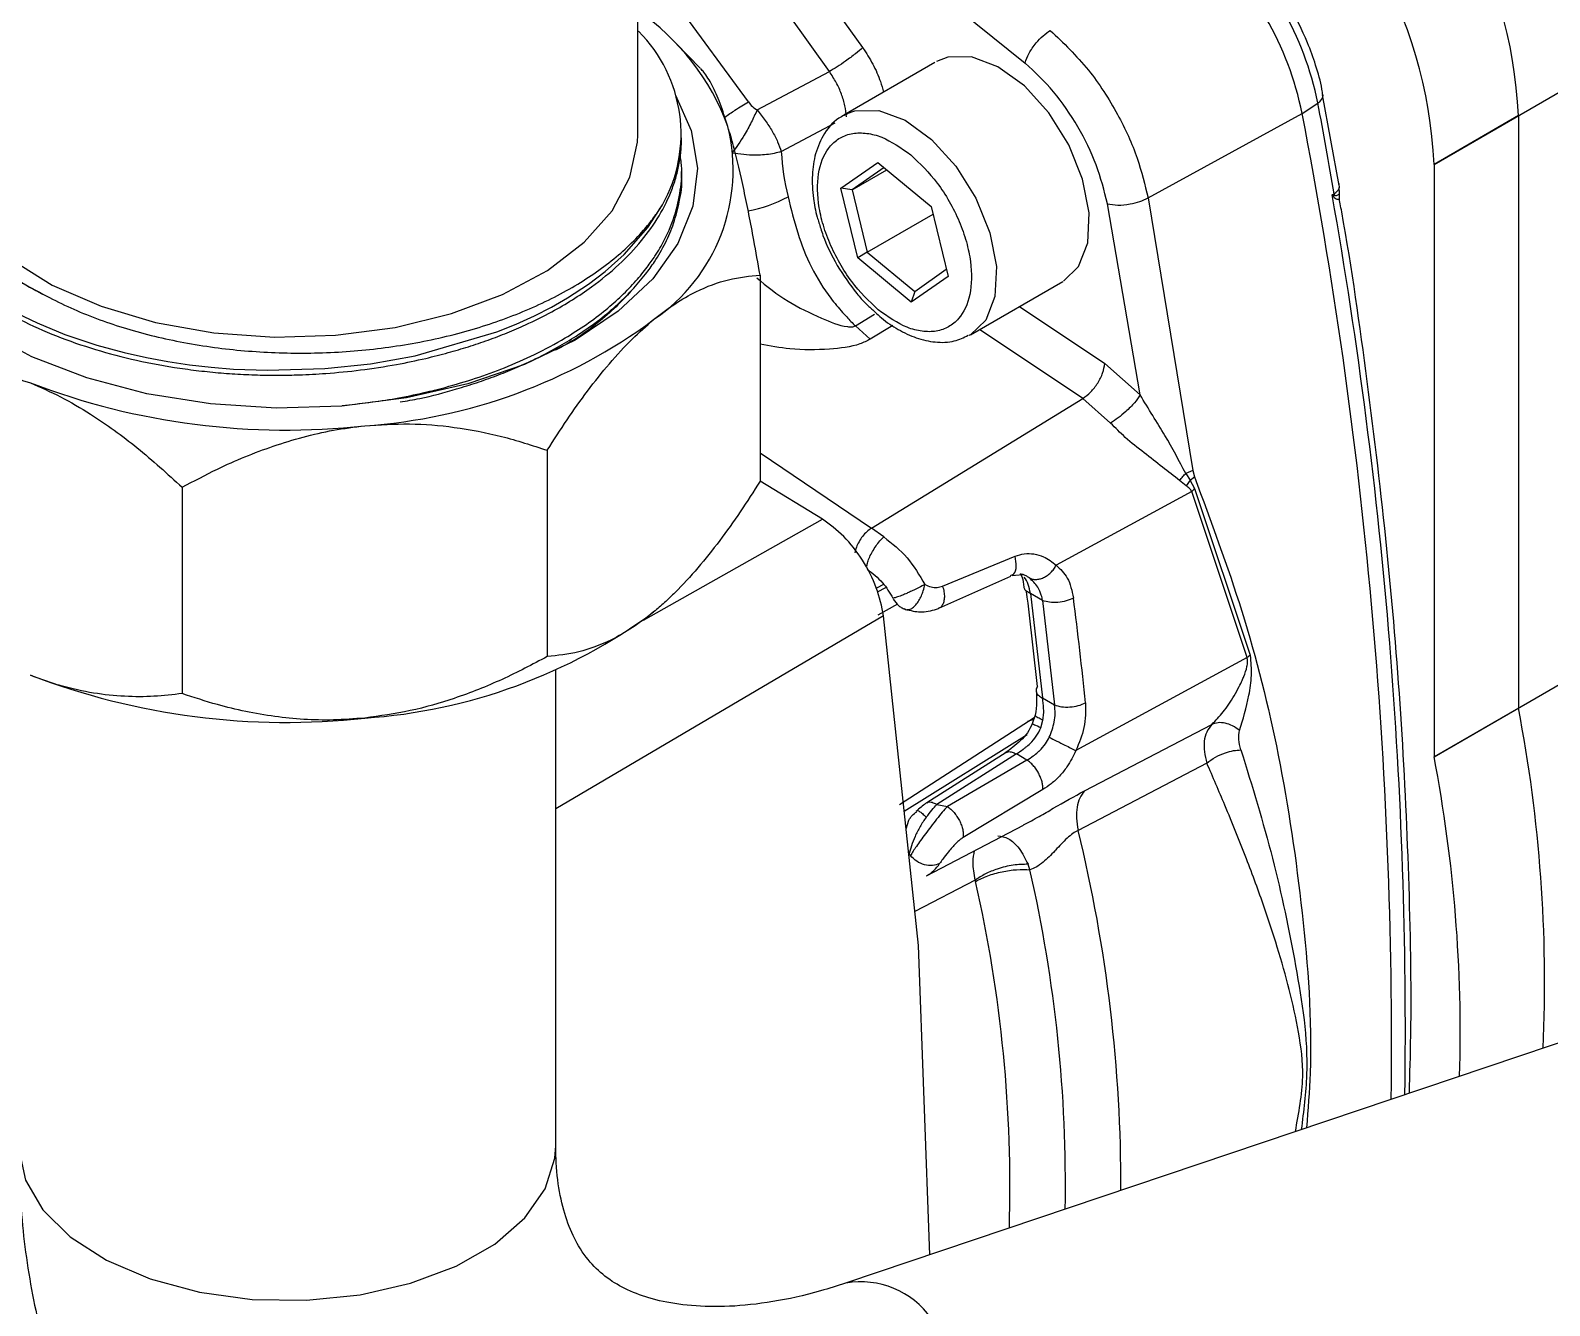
# Model space of a CAD drawing. Header units: millimetres. Extents: x 15 to 415, y 5 to 292.
# Drawn here: x 355.15 to 369.71, y 115.86 to 128.08 of the extents above; entities that cross this region are included whole.
import ezdxf

# ---------------------------------------------------------------- set-up
doc = ezdxf.new("R2010")
doc.units = ezdxf.units.MM

msp = doc.modelspace()

# ---------------------------------------------------------------- linework, layer by layer
at = {"color": 7, "linetype": 'Continuous', "lineweight": 25}
for p, q in [((362.732, 129.3346), (364.6821, 127.7629)), ((368.5982, 126.7921), (371.7254, 128.5974)), ((363.1272, 127.9101), (362.732, 128.463)), ((360.9717, 127.0749), (360.9717, 128.2959)), ((362.8074, 127.6806), (362.4209, 128.2212)), ((361.5699, 127.715), (361.3386, 127.9494)), ((363.8169, 127.7666), (362.9446, 127.2631)), ((362.114, 127.3129), (362.8074, 127.6806)), ((367.3348, 127.2807), (367.4855, 127.3799)), ((367.6886, 126.5885), (367.5302, 127.4571)), ((362.9446, 127.2631), (362.9683, 127.2757)), ((365.8587, 126.4709), (367.3348, 127.2807)), ((369.4063, 127.2586), (368.5982, 126.7921)), ((369.4063, 127.2586), (369.4063, 121.5848)), ((362.0431, 126.8801), (361.8752, 126.8998)), ((362.9174, 126.5653), (363.2696, 126.8113)), ((363.3307, 126.7609), (363.0249, 126.5473)), ((363.0249, 126.5473), (363.3571, 126.7391)), ((363.2696, 126.8113), (363.7828, 126.3875)), ((368.5982, 126.7921), (368.5982, 121.1183)), ((361.3918, 126.6763), (361.3918, 126.7226)), ((363.0783, 125.8954), (362.9174, 126.5653)), ((363.0249, 126.5473), (362.9174, 126.5653)), ((363.0249, 126.5473), (363.1679, 125.9519)), ((365.8587, 126.4709), (366.2868, 123.861)), ((367.6229, 126.4993), (367.6415, 126.5111)), ((367.636, 126.48), (367.6229, 126.4993)), ((367.6431, 126.4986), (367.636, 126.48)), ((367.6415, 126.5111), (367.6431, 126.4986)), ((367.6926, 126.5184), (367.6904, 126.5718)), ((367.6998, 126.4133), (367.6909, 126.4626)), ((367.6928, 126.4592), (367.6923, 126.5169)), ((363.1679, 125.9519), (363.7998, 126.3167)), ((363.7828, 126.3875), (363.9436, 125.7176)), ((365.7836, 124.5848), (365.4693, 126.4154)), ((363.1679, 125.9519), (363.0783, 125.8954)), ((363.5914, 125.4716), (363.0783, 125.8954)), ((363.1679, 125.9519), (363.624, 125.5752)), ((362.1429, 125.7322), (362.1429, 123.7564)), ((363.9436, 125.7176), (363.5914, 125.4716)), ((363.624, 125.5752), (363.927, 125.7868)), ((363.624, 125.5752), (363.5914, 125.4716)), ((364.1588, 125.1598), (365.0416, 125.6694)), ((363.2312, 125.3896), (363.2417, 125.38)), ((363.0567, 125.2441), (363.1981, 125.1173)), ((365.4453, 124.8851), (365.7836, 124.5848)), ((363.2091, 123.3062), (365.2345, 124.5495)), ((365.5009, 124.3139), (365.2345, 124.5495)), ((360.1051, 124.0538), (360.1051, 122.0781)), ((366.2868, 123.861), (366.2203, 123.8321)), ((366.2203, 123.8321), (366.2621, 123.7665)), ((366.2868, 123.861), (366.303, 123.7985)), ((356.6083, 123.6989), (356.6083, 121.7231)), ((362.7403, 123.3941), (362.1429, 123.759)), ((366.2245, 123.7145), (366.1615, 123.7636)), ((366.2621, 123.7665), (366.2245, 123.7145)), ((366.2621, 123.7665), (366.303, 123.7985)), ((366.308, 123.6838), (366.2621, 123.7665)), ((366.8401, 122.0893), (366.308, 123.6838)), ((366.2771, 123.6592), (364.9798, 122.9519)), ((366.8081, 122.0673), (366.2771, 123.6592)), ((363.3287, 123.2232), (363.2091, 123.3062)), ((363.8912, 122.7521), (364.5862, 123.0399)), ((363.8548, 122.54), (364.544, 122.8471)), ((364.5568, 122.8546), (364.6553, 122.865)), ((363.3269, 122.7686), (363.2575, 122.7328)), ((364.8494, 122.6138), (364.7321, 122.6815)), ((364.7321, 122.6815), (364.8481, 121.6819)), ((368.5982, 121.1183), (371.3501, 122.707)), ((363.4586, 122.5808), (363.2719, 122.4741)), ((364.8494, 122.6138), (364.9639, 121.6151)), ((363.661, 119.31), (363.3269, 122.4687)), ((360.186, 117.3931), (360.186, 121.9461)), ((366.8081, 122.0673), (365.1679, 121.1765)), ((364.8481, 121.6819), (364.9639, 121.6151)), ((364.778, 121.5177), (364.7505, 121.4333)), ((369.4063, 121.5848), (368.5982, 121.1183)), ((363.4796, 120.6623), (364.7698, 121.4926)), ((364.8317, 121.3963), (364.8521, 121.4701)), ((365.2501, 120.7918), (366.4703, 121.4284)), ((364.4998, 121.1605), (363.7391, 120.6763)), ((364.5981, 121.1452), (363.8361, 120.6604)), ((364.6989, 121.087), (363.9378, 120.6411)), ((364.6989, 121.087), (364.5981, 121.1452)), ((366.4224, 121.058), (365.1897, 120.4133)), ((364.8516, 120.8034), (364.0883, 120.3449)), ((363.8361, 120.6604), (363.9378, 120.6411)), ((363.5763, 120.5252), (363.5734, 120.5258)), ((363.7376, 119.979), (364.6677, 120.4641)), ((363.5838, 120.171), (363.5711, 120.1849)), ((364.728, 120.0361), (364.7094, 120.0881)), ((364.2039, 119.9375), (364.2073, 119.9249)), ((372.4482, 119.2726), (362.9623, 116.0761)), ((363.7693, 116.3481), (363.661, 119.31))]:
    msp.add_line(p, q, dxfattribs=at)
at = {"color": 8, "linetype": 'Continuous', "lineweight": 25}
for p, q in [((362.3468, 126.9141), (362.8631, 127.19)), ((364.6278, 125.4305), (365.4453, 124.8851)), ((363.0567, 125.2441), (363.2402, 125.3561)), ((363.4133, 125.2476), (363.1981, 125.1173)), ((365.2345, 124.5495), (364.245, 125.2095)), ((362.1429, 124.0294), (363.2091, 123.3062)), ((361.026, 122.4279), (362.7403, 123.3941)), ((363.2667, 122.6976), (363.347, 122.7389)), ((363.3269, 122.4687), (360.186, 120.619)), ((364.7636, 121.4734), (364.705, 121.4566)), ((364.7917, 121.4132), (364.7919, 121.4134)), ((363.5247, 120.5983), (364.7013, 121.3317)), ((363.5426, 120.429), (363.5682, 120.5115)), ((364.2039, 119.9375), (363.6264, 119.6373))]:
    msp.add_line(p, q, dxfattribs=at)
at = {"color": 8, "linetype": 'Continuous', "lineweight": 25, "flags": 128}
for points in [[(362.0315, 127.3912), (361.3516, 128.3182), (361.324, 128.3537)], [(367.4855, 127.3799), (367.5082, 127.3973), (367.5247, 127.4153), (367.5343, 127.4334), (367.5368, 127.4508), (367.5359, 127.457)], [(362.9683, 127.2757), (363.0518, 127.3061), (363.2797, 127.3089), (363.5319, 127.2141), (363.7858, 127.0303), (364.0189, 126.7737), (364.2105, 126.4671), (364.3435, 126.1378), (364.4062, 125.8151), (364.393, 125.5275), (364.3051, 125.3008), (364.1588, 125.1598)], [(355.0431, 117.3931), (355.0437, 117.361), (355.1075, 117.0629), (355.274, 116.7783), (355.5363, 116.5189), (355.8836, 116.2953), (356.3019, 116.1166), (356.7739, 115.9902), (357.2802, 115.9212), (357.8003, 115.9125), (358.3128, 115.9644), (358.7967, 116.0748), (359.2322, 116.2392), (359.6014, 116.4508), (359.8893, 116.7009), (360.0841, 116.9795), (360.1778, 117.2749), (360.186, 117.3931)]]:
    msp.add_lwpolyline(points, dxfattribs=at)
at = {"color": 7, "linetype": 'Continuous', "lineweight": 25, "flags": 128}
for points in [[(365.0478, 125.673), (365.194, 125.814), (365.282, 126.0407), (365.2952, 126.3283), (365.2325, 126.651), (365.0994, 126.9803), (364.9078, 127.2869), (364.6747, 127.5435), (364.4208, 127.7273), (364.1687, 127.8221), (363.9407, 127.8193), (363.8336, 127.7762)], [(361.334, 127.4551), (361.4838, 127.1177), (361.5428, 126.7543), (361.5001, 126.3902), (361.3567, 126.0347), (361.1164, 125.6971), (360.7855, 125.3861), (360.3724, 125.1098), (359.8879, 124.8754), (359.3445, 124.6888), (358.7563, 124.555), (358.1385, 124.4773), (357.5071, 124.4579), (356.8786, 124.4972), (356.2691, 124.5942), (355.6944, 124.7464), (355.1695, 124.9498), (354.7079, 125.1992)], [(354.2574, 127.0749), (354.2894, 126.8078), (354.4203, 126.4785), (354.6482, 126.1674), (354.9663, 125.8838), (355.3648, 125.6365), (355.8317, 125.4328), (356.3527, 125.279), (356.9121, 125.1798), (357.4928, 125.1382), (358.0772, 125.1554), (358.6476, 125.2309), (359.1866, 125.3625), (359.6778, 125.5461), (360.1063, 125.7762), (360.4591, 126.0457), (360.7255, 126.3465), (360.8974, 126.6694), (360.9695, 127.0047), (360.9717, 127.0749)], [(355.0247, 125.3685), (355.2187, 125.2741), (355.4857, 125.1641), (355.7895, 125.0618), (356.0524, 124.9903), (356.2662, 124.9424), (356.4698, 124.9046), (356.6772, 124.8736), (356.8876, 124.8494), (357.1004, 124.8321), (357.4261, 124.8195), (357.9753, 124.8355), (358.4128, 124.8818), (358.8392, 124.9575), (359.6233, 125.187), (359.8073, 125.2615), (359.9814, 125.3409), (360.1453, 125.4249), (360.2988, 125.5128), (360.4998, 125.6444), (360.6592, 125.7653), (360.8426, 125.9288), (361.0686, 126.1862), (361.2081, 126.4031), (361.2081, 126.4031)], [(364.1588, 125.1598), (364.1502, 125.1549), (364.1442, 125.1517)]]:
    msp.add_lwpolyline(points, dxfattribs=at)
at = {"color": 7, "linetype": 'Continuous', "lineweight": 25}
for centre, radius, start, end in [((365.02, 127.059), 4.3909, 2.60548, 57.39452), ((364.2118, 126.5925), 4.3909, 2.60548, 57.39452), ((364.3601, 126.6781), 3.0351, 11.45198, 48.54802), ((364.5435, 126.784), 3.0018, 11.45198, 48.54802), ((359.6864, 126.3712), 2.287, 20.00124, 55.80712), ((359.9978, 127.0837), 1.3886, 330.64956, 45.07008), ((314.0276, 117.3343), 54.3936, 9.71287, 10.64268), ((321.0255, 118.3341), 47.1656, 359.39639, 10.93445), ((360.1504, 126.7409), 1.7349, 304.13897, 13.75642), ((364.5288, 127.0201), 2.1846, 182.78184, 194.27584), ((355.997, 127.3971), 2.8265, 202.91465, 252.66091), ((358.0025, 129.5269), 5.2506, 273.86769, 306.47679), ((357.6054, 131.1176), 6.8706, 249.1024, 276.27808), ((177.3095, 100.5304), 188.6937, 6.469575, 6.747966), ((316.5615, 116.5612), 48.9624, 5.94801, 7.13031), ((358.0025, 126.7274), 5.2506, 273.86769, 306.47679), ((357.6054, 128.3181), 6.8706, 249.1024, 276.27808), ((355.7708, 118.957), 13.8864, 357.40096, 10.90844), ((354.7136, 118.4658), 14.1357, 358.34622, 10.81546)]:
    msp.add_arc(centre, radius, start, end, dxfattribs=at)
at = {"color": 8, "linetype": 'Continuous', "lineweight": 25}
for centre, radius, start, end in [((361.7609, 127.7116), 1.3917, 281.05834, 297.87577), ((322.1748, 118.4886), 46.1487, 359.24603, 9.99625), ((351.2089, 117.0023), 14.3908, 359.85091, 13.71096), ((363.5823, 120.2726), 0.3322, 297.86941, 327.61497), ((351.2947, 116.9909), 13.2417, 358.32849, 12.80116), ((351.4856, 117.017), 13.5822, 359.02098, 12.84299), ((363.106, 115.2588), 0.8304, 35.33351, 99.74532)]:
    msp.add_arc(centre, radius, start, end, dxfattribs=at)
at = {"color": 7, "linetype": 'Continuous', "lineweight": 25}
for points, knots in [([(367.5328, 127.4562), (367.5304, 127.4747), (367.5181, 127.5683), (367.4673, 127.7374), (367.3722, 128.0115), (367.2716, 128.2013), (367.2076, 128.3219)], [0, 0, 0, 0, 0.064884, 0.3290261, 0.5735376, 1, 1, 1, 1]), ([(364.6821, 127.7629), (364.6926, 127.7936), (364.7136, 127.8549), (364.7805, 127.9497), (364.8535, 128.0268), (364.8998, 128.0592), (364.923, 128.0755)], [0, 0, 0, 0, 0.2796254, 0.55928, 0.7796395, 1, 1, 1, 1]), ([(364.923, 128.0755), (365.0487, 127.9549), (365.2898, 127.7236), (365.5698, 127.2876), (365.7647, 126.8641), (365.8284, 126.5974), (365.8587, 126.4709)], [0, 0, 0, 0, 0.2846549, 0.5462384, 0.7847014, 1, 1, 1, 1]), ([(363.1272, 127.9101), (363.1056, 127.8914), (363.0623, 127.8539), (362.9697, 127.7859), (362.8807, 127.7253), (362.8318, 127.6955), (362.8074, 127.6806)], [0, 0, 0, 0, 0.279618, 0.5592668, 0.7796328, 1, 1, 1, 1]), ([(365.4693, 126.4154), (365.4387, 126.5393), (365.3775, 126.787), (365.1943, 127.1577), (364.9611, 127.4997), (364.7751, 127.6751), (364.6821, 127.7629)], [0, 0, 0, 0, 0.2500002, 0.5000006, 0.7500046, 1, 1, 1, 1]), ([(354.2574, 127.7039), (354.2493, 127.6907), (354.2082, 127.6241), (354.1568, 127.4986), (354.1054, 127.3282), (354.0814, 127.1559), (354.0821, 126.9844), (354.1076, 126.814), (354.1584, 126.6433), (354.2341, 126.4762), (354.3332, 126.3145), (354.4549, 126.1586), (354.6006, 126.0072), (354.7903, 125.8452), (355.0306, 125.6763), (355.2358, 125.5694), (355.3391, 125.5156)], [0, 0, 0, 0, 0.0174115, 0.0878404, 0.159801, 0.2322908, 0.3022341, 0.372663, 0.4446236, 0.5171134, 0.5870567, 0.6574856, 0.7294462, 0.801936, 0.9002848, 1, 1, 1, 1]), ([(361.8355, 127.1534), (361.8103, 127.2312), (361.7594, 127.3884), (361.6821, 127.5581), (361.6193, 127.6643), (361.5834, 127.697), (361.5726, 127.7067)], [0, 0, 0, 0, 0.2763447, 0.5582557, 0.8675202, 1, 1, 1, 1]), ([(362.9706, 127.2475), (362.9671, 127.2827), (362.96, 127.3532), (362.9252, 127.4657), (362.8755, 127.5775), (362.8301, 127.6462), (362.8074, 127.6806)], [0, 0, 0, 0, 0.24997276, 0.49996034, 0.74996825, 1, 1, 1, 1]), ([(362.0315, 127.3912), (362.0434, 127.3756), (362.0668, 127.3449), (362.0985, 127.3235), (362.114, 127.3129)], [0, 0, 0, 0, 0.5082165, 1, 1, 1, 1]), ([(362.114, 127.3129), (362.0969, 127.2745), (362.0626, 127.1976), (361.9787, 127.0458), (361.9144, 126.9551), (361.8752, 126.8998)], [0, 0, 0, 0, 0.2808252, 0.5616567, 1, 1, 1, 1]), ([(362.114, 127.3129), (362.1409, 127.2798), (362.1946, 127.2136), (362.2609, 127.1096), (362.3145, 127.0074), (362.336, 126.9452), (362.3468, 126.9141)], [0, 0, 0, 0, 0.2512616, 0.5015196, 0.7510022, 1, 1, 1, 1]), ([(362.9784, 127.2724), (362.9591, 127.2652), (362.8687, 127.2319), (362.7565, 127.0995), (362.669, 126.9053), (362.637, 126.6923), (362.6479, 126.4858), (362.68, 126.3116), (362.7125, 126.2148), (362.7247, 126.1783)], [0, 0, 0, 0, 0.056338, 0.2639351, 0.4504816, 0.6187932, 0.789842, 0.9208575, 1, 1, 1, 1]), ([(353.84, 126.8615), (353.8397, 126.8303), (353.8386, 126.7356), (353.8742, 126.5355), (353.9488, 126.3342), (354.0387, 126.1767), (354.105, 126.0753), (354.1934, 125.959), (354.3257, 125.815), (354.5034, 125.6548), (354.7441, 125.4784), (355.1508, 125.2438), (355.7583, 125.0026), (356.3726, 124.8666), (356.7948, 124.8116), (357.0069, 124.7914), (357.2209, 124.7781), (357.4004, 124.773), (357.5694, 124.7724), (357.7527, 124.7759), (358.0107, 124.7896), (358.3241, 124.8206), (358.6438, 124.8698), (358.9233, 124.928), (359.1522, 124.9861), (359.3514, 125.0449), (359.5402, 125.1086), (359.7227, 125.1784), (359.9285, 125.267), (360.2091, 125.4069), (360.5141, 125.5982), (360.7969, 125.8293), (361.0849, 126.1331), (361.2571, 126.4222), (361.3419, 126.6758), (361.3715, 126.8041), (361.389, 126.9277), (361.3906, 127.0085), (361.3913, 127.0467)], [0, 0, 0, 0, 0.0140521, 0.0426481, 0.0904528, 0.1064798, 0.117244, 0.1391759, 0.163531, 0.1903091, 0.2243331, 0.2637969, 0.3383497, 0.4120808, 0.4302825, 0.4484842, 0.4666859, 0.4848876, 0.4940009, 0.5094535, 0.5312438, 0.5593697, 0.5894551, 0.6142675, 0.6338052, 0.6519978, 0.6701902, 0.6883826, 0.7065749, 0.7341611, 0.7804942, 0.81783, 0.8551659, 0.9284433, 0.9471187, 0.965536, 0.9836953, 1, 1, 1, 1]), ([(354.1051, 127.0264), (354.0979, 126.9941), (354.045, 126.7575), (354.2748, 126.3206), (354.7257, 125.837), (355.1633, 125.6077), (355.3391, 125.5156)], [0, 0, 0, 0, 0.0565581, 0.4145562, 0.764822, 1, 1, 1, 1]), ([(362.1429, 125.7322), (362.1233, 125.8449), (362.0739, 126.1282), (361.9894, 126.5544), (361.9051, 126.9148), (361.8531, 127.093), (361.8355, 127.1534)], [0, 0, 0, 0, 0.20561369, 0.51701168, 0.83616664, 1, 1, 1, 1]), ([(363.2753, 125.3986), (363.1867, 125.4834), (363.0504, 125.6139), (362.9019, 125.8452), (362.8066, 126.0363), (362.7378, 126.2326), (362.6868, 126.4775), (362.6922, 126.7512), (362.786, 126.9519), (362.9092, 127.053), (363.0277, 127.0946), (363.163, 127.0952), (363.3503, 127.0492), (363.493, 126.9493), (363.5857, 126.8843)], [0, 0, 0, 0, 0.1197284, 0.1841803, 0.25, 0.3158197, 0.3802716, 0.5, 0.6197284, 0.6841803, 0.75, 0.8158197, 0.8802716, 1, 1, 1, 1]), ([(362.3468, 126.9141), (362.3017, 126.9026), (362.2115, 126.8795), (362.0993, 126.8799), (362.0431, 126.8801)], [0, 0, 0, 0, 0.4993436, 1, 1, 1, 1]), ([(363.5857, 126.8843), (363.6743, 126.7995), (363.8106, 126.669), (363.9592, 126.4377), (364.0545, 126.2466), (364.1232, 126.0503), (364.1742, 125.8054), (364.1688, 125.5317), (364.0751, 125.331), (363.9518, 125.2299), (363.8333, 125.1883), (363.698, 125.1877), (363.5107, 125.2337), (363.3681, 125.3336), (363.2753, 125.3986)], [0, 0, 0, 0, 0.1197284, 0.1841803, 0.25, 0.3158197, 0.3802716, 0.5, 0.6197284, 0.6841803, 0.75, 0.8158197, 0.8802716, 1, 1, 1, 1]), ([(358.14, 124.4821), (358.3115, 124.5013), (358.5784, 124.5312), (358.9034, 124.5997), (359.1602, 124.6635), (359.4194, 124.7412), (359.7065, 124.8457), (359.9963, 124.973), (360.3311, 125.1529), (360.6669, 125.3867), (360.9134, 125.622), (361.0574, 125.798), (361.1486, 125.9279), (361.2485, 126.0992), (361.3396, 126.3199), (361.3878, 126.5692), (361.4007, 126.7521), (361.3825, 126.8504), (361.3786, 126.8709)], [0, 0, 0, 0, 0.0920453, 0.1432799, 0.1815442, 0.2388878, 0.2962309, 0.3589818, 0.4289725, 0.5342649, 0.6312403, 0.6750126, 0.7087495, 0.7569124, 0.8369767, 0.9116234, 0.9815238, 1, 1, 1, 1]), ([(358.6951, 124.5165), (358.7584, 124.5272), (358.9448, 124.5588), (359.1878, 124.6251), (359.4296, 124.6999), (359.6157, 124.7661), (359.7953, 124.8383), (359.994, 124.928), (360.1908, 125.0304), (360.3975, 125.1551), (360.6496, 125.3314), (360.8723, 125.5312), (361.0387, 125.7265), (361.1471, 125.8779), (361.2406, 126.0399), (361.323, 126.2325), (361.3733, 126.4422), (361.4017, 126.5933), (361.3912, 126.6738), (361.3909, 126.6763)], [0, 0, 0, 0, 0.0406039, 0.1196275, 0.1642228, 0.208818, 0.253413, 0.2980078, 0.3628835, 0.4148542, 0.4798379, 0.6033755, 0.6632958, 0.7080471, 0.775112, 0.8421765, 0.9155654, 0.9974215, 1, 1, 1, 1]), ([(367.6896, 126.5913), (367.6897, 126.5947), (367.6899, 126.6007), (367.6877, 126.6064), (367.6867, 126.6089)], [0, 0, 0, 0, 0.55537403, 1, 1, 1, 1]), ([(362.4116, 126.4814), (362.4399, 126.3661), (362.4953, 126.1406), (362.6238, 125.8029), (362.7821, 125.5523), (362.9201, 125.3875), (363.0007, 125.3007), (363.0424, 125.2585), (363.0567, 125.2441)], [0, 0, 0, 0, 0.2585521, 0.5053561, 0.7492037, 0.8732409, 0.9565306, 1, 1, 1, 1]), ([(365.4693, 126.4154), (365.5011, 126.4094), (365.5648, 126.3973), (365.6797, 126.4087), (365.7822, 126.4342), (365.8332, 126.4587), (365.8587, 126.4709)], [0, 0, 0, 0, 0.2796287, 0.5592859, 0.7796425, 1, 1, 1, 1]), ([(367.6431, 126.4986), (367.6398, 126.4987), (367.6332, 126.4989), (367.6263, 126.4991), (367.6229, 126.4993)], [0, 0, 0, 0, 0.50001515, 1, 1, 1, 1]), ([(367.6431, 126.4986), (367.647, 126.4973), (367.6631, 126.4919), (367.6829, 126.5021), (367.694, 126.5153), (367.692, 126.5244), (367.691, 126.5292)], [0, 0, 0, 0, 0.1156676, 0.4856095, 0.7301742, 1, 1, 1, 1]), ([(355.3391, 125.5156), (355.4152, 125.4777), (355.5681, 125.4016), (355.8152, 125.3033), (356.1597, 125.1881), (356.5288, 125.0986), (356.9128, 125.0371), (357.2057, 125.0049), (357.5014, 124.9866), (357.802, 124.9822), (358.1043, 124.9924), (358.4046, 125.0171), (358.7023, 125.0563), (358.9969, 125.1106), (359.2816, 125.179), (359.5534, 125.2604), (359.8118, 125.3543), (360.059, 125.4613), (360.2907, 125.5802), (360.5044, 125.7096), (360.6997, 125.8494), (360.8762, 125.9997), (361.0165, 126.1447), (361.1268, 126.2797), (361.181, 126.3619), (361.2081, 126.4031)], [0, 0, 0, 0, 0.0421241, 0.0845572, 0.1255526, 0.208936, 0.2514234, 0.2924702, 0.3337872, 0.3759545, 0.4184151, 0.4605478, 0.5029731, 0.5463211, 0.5899879, 0.6321199, 0.6745412, 0.7178509, 0.7614618, 0.8043673, 0.8475656, 0.8916869, 0.9361269, 0.9680038, 1, 1, 1, 1]), ([(368.3617, 117.8956), (368.3671, 118.0796), (368.3871, 118.7596), (368.363, 119.97), (368.2893, 121.5229), (368.1571, 123.104), (367.9636, 124.7098), (367.8094, 125.8146), (367.7045, 126.3877), (367.6998, 126.4133)], [0, 0, 0, 0, 0.0685201, 0.2532414, 0.4378997, 0.6224843, 0.8069813, 0.9913726, 1, 1, 1, 1]), ([(362.7247, 126.1783), (362.7314, 126.1563), (362.7679, 126.036), (362.8306, 125.9197), (362.8818, 125.8247)], [0, 0, 0, 0, 0.1830321, 1, 1, 1, 1]), ([(361.124, 125.3049), (361.1916, 125.3573), (361.3276, 125.4628), (361.5694, 125.5986), (361.8466, 125.7029), (362.0435, 125.7224), (362.1429, 125.7322)], [0, 0, 0, 0, 0.1893593, 0.3812577, 0.6874988, 1, 1, 1, 1]), ([(362.8818, 125.8247), (362.942, 125.7314), (363.0263, 125.6009), (363.1498, 125.461), (363.206, 125.4117), (363.2312, 125.3896)], [0, 0, 0, 0, 0.5788867, 0.8108651, 1, 1, 1, 1]), ([(360.9066, 125.5788), (360.8605, 125.5279), (360.7647, 125.4224), (360.5889, 125.2722), (360.4016, 125.1288), (360.2535, 125.0487), (360.1837, 125.011)], [0, 0, 0, 0, 0.2423804, 0.5033116, 0.766193, 1, 1, 1, 1]), ([(360.1051, 124.0538), (360.1676, 124.1518), (360.2931, 124.3484), (360.492, 124.6271), (360.7003, 124.888), (360.9125, 125.1202), (361.0551, 125.2447), (361.124, 125.3049)], [0, 0, 0, 0, 0.1977545, 0.3966796, 0.6005789, 0.8069359, 1, 1, 1, 1]), ([(363.2417, 125.38), (363.263, 125.3599), (363.3343, 125.2926), (363.4682, 125.2053), (363.641, 125.1231), (363.8226, 125.0835), (363.9961, 125.0862), (364.0936, 125.1341), (364.137, 125.1554)], [0, 0, 0, 0, 0.0759855, 0.2543521, 0.4423934, 0.6366326, 0.838234, 1, 1, 1, 1]), ([(355.1546, 124.699), (355.2511, 124.6567), (355.4452, 124.5716), (355.7902, 124.3687), (356.1855, 124.0847), (356.4664, 123.8284), (356.6083, 123.6989)], [0, 0, 0, 0, 0.1893593, 0.3812577, 0.6874988, 1, 1, 1, 1]), ([(365.7836, 124.5848), (365.7671, 124.5601), (365.7341, 124.5107), (365.6536, 124.4294), (365.5723, 124.3607), (365.5247, 124.3295), (365.5009, 124.3139)], [0, 0, 0, 0, 0.2796264, 0.5592816, 0.7796403, 1, 1, 1, 1]), ([(366.2203, 123.8321), (366.157, 123.9516), (366.0622, 124.1309), (365.9042, 124.3834), (365.8237, 124.5178), (365.7836, 124.5848)], [0, 0, 0, 0, 0.5011975, 0.7513028, 1, 1, 1, 1]), ([(356.6083, 123.6989), (356.7199, 123.7585), (357.0006, 123.9082), (357.4816, 124.1056), (357.9608, 124.238), (358.2564, 124.2755), (358.3567, 124.2883)], [0, 0, 0, 0, 0.2056137, 0.5170117, 0.8361666, 1, 1, 1, 1]), ([(358.3567, 124.2883), (358.5, 124.2978), (358.7896, 124.317), (359.2299, 124.2786), (359.6733, 124.1943), (359.9605, 124.1009), (360.1051, 124.0538)], [0, 0, 0, 0, 0.2339983, 0.4727101, 0.7345837, 1, 1, 1, 1]), ([(366.1615, 123.7636), (366.0526, 123.8487), (365.8913, 123.9749), (365.6474, 124.1651), (365.5465, 124.2675), (365.5009, 124.3139)], [0, 0, 0, 0, 0.5318613, 0.7882053, 1, 1, 1, 1]), ([(366.1615, 123.7636), (366.1714, 123.7769), (366.189, 123.8007), (366.2107, 123.8225), (366.2203, 123.8321)], [0, 0, 0, 0, 0.559871, 1, 1, 1, 1]), ([(362.1429, 123.7564), (362.0804, 123.6584), (361.9549, 123.4618), (361.756, 123.1833), (361.5477, 122.9218), (361.3694, 122.7289), (361.2274, 122.5931), (361.1585, 122.5346), (361.124, 122.5054)], [0, 0, 0, 0, 0.1977377, 0.3966457, 0.6005276, 0.806867, 0.9032637, 1, 1, 1, 1]), ([(366.2771, 123.6592), (366.2709, 123.669), (366.2568, 123.6913), (366.2361, 123.7062), (366.2245, 123.7145)], [0, 0, 0, 0, 0.4372714, 1, 1, 1, 1]), ([(366.308, 123.6838), (366.302, 123.6794), (366.2912, 123.6714), (366.2814, 123.6629), (366.2771, 123.6592)], [0, 0, 0, 0, 0.5599727, 1, 1, 1, 1]), ([(363.3287, 123.2232), (363.4075, 123.1612), (363.5646, 123.0375), (363.6686, 122.8575), (363.7205, 122.7678)], [0, 0, 0, 0, 0.501245, 1, 1, 1, 1]), ([(364.5411, 122.8532), (364.5523, 122.8573), (364.5828, 122.8684), (364.6041, 122.9389), (364.5922, 123.0062), (364.5862, 123.0399)], [0, 0, 0, 0, 0.2227556, 0.6113748, 1, 1, 1, 1]), ([(364.5862, 123.0399), (364.6151, 123.0492), (364.6749, 123.0684), (364.769, 123.0635), (364.8798, 123.032), (364.9417, 122.9824), (364.9798, 122.9519)], [0, 0, 0, 0, 0.2008629, 0.4152405, 0.6410169, 1, 1, 1, 1]), ([(364.7218, 122.8314), (364.7316, 122.8269), (364.7512, 122.818), (364.7854, 122.8149), (364.8214, 122.8197), (364.8581, 122.8328), (364.8939, 122.8535), (364.9271, 122.8811), (364.9568, 122.9141), (364.9721, 122.9393), (364.9798, 122.9519)], [0, 0, 0, 0, 0.12500026, 0.25000061, 0.37500044, 0.5, 0.62499956, 0.74999939, 0.87499974, 1, 1, 1, 1]), ([(364.9798, 122.9519), (365.0193, 122.9154), (365.1018, 122.8394), (365.1304, 122.7074), (365.1452, 122.6387)], [0, 0, 0, 0, 0.4794038, 1, 1, 1, 1]), ([(363.1674, 122.9156), (363.2201, 122.8751), (363.3198, 122.7983), (363.3846, 122.6895), (363.4152, 122.6382)], [0, 0, 0, 0, 0.52787514, 1, 1, 1, 1]), ([(364.6342, 122.8733), (364.641, 122.862), (364.6574, 122.8347), (364.6659, 122.7772), (364.6708, 122.7437)], [0, 0, 0, 0, 0.4169459, 1, 1, 1, 1]), ([(364.7218, 122.8314), (364.7138, 122.8366), (364.6972, 122.8473), (364.6785, 122.8559), (364.6686, 122.86), (364.6686, 122.86), (364.6685, 122.86), (364.6678, 122.8603), (364.6657, 122.8612), (364.6601, 122.8634), (364.6551, 122.8651), (364.6516, 122.8663)], [0, 0, 0, 0, 0.376812, 0.7754282, 0.7754938, 0.7755945, 0.776061, 0.7789468, 0.8068053, 0.8607683, 1, 1, 1, 1]), ([(364.7321, 122.6815), (364.7264, 122.712), (364.7151, 122.7731), (364.6875, 122.8176), (364.6737, 122.8398)], [0, 0, 0, 0, 0.4996035, 1, 1, 1, 1]), ([(364.8494, 122.6138), (364.8456, 122.6309), (364.8354, 122.677), (364.7999, 122.7599), (364.7515, 122.8042), (364.7218, 122.8314)], [0, 0, 0, 0, 0.1865159, 0.5009295, 1, 1, 1, 1]), ([(363.7205, 122.7678), (363.7033, 122.7586), (363.6713, 122.7414), (363.6196, 122.7161), (363.5758, 122.6957), (363.535, 122.6778), (363.4899, 122.659), (363.4646, 122.6503), (363.4499, 122.6452)], [0, 0, 0, 0, 0.1958686, 0.3656876, 0.5093848, 0.6268993, 0.7829071, 1, 1, 1, 1]), ([(363.7205, 122.7678), (363.7407, 122.7593), (363.7797, 122.7429), (363.8383, 122.7364), (363.8738, 122.7469), (363.8912, 122.7521)], [0, 0, 0, 0, 0.354937, 0.6840736, 1, 1, 1, 1]), ([(363.419, 122.6282), (363.435, 122.6056), (363.4586, 122.5724), (363.5031, 122.5417), (363.5277, 122.5341), (363.54, 122.5303)], [0, 0, 0, 0, 0.51735546, 0.7583574, 1, 1, 1, 1]), ([(363.5227, 122.5374), (363.5304, 122.5318), (363.5402, 122.5247), (363.5527, 122.5266), (363.5554, 122.527)], [0, 0, 0, 0, 0.7860664, 1, 1, 1, 1]), ([(363.5551, 122.5256), (363.6022, 122.5147), (363.7029, 122.4914), (363.8002, 122.5224), (363.852, 122.5389)], [0, 0, 0, 0, 0.4676504, 1, 1, 1, 1]), ([(361.124, 122.5054), (361.0564, 122.453), (360.9203, 122.3475), (360.6785, 122.2116), (360.4014, 122.1074), (360.2045, 122.0879), (360.1051, 122.0781)], [0, 0, 0, 0, 0.1893593, 0.3812577, 0.6874988, 1, 1, 1, 1]), ([(366.7363, 121.3705), (366.7684, 121.4781), (366.8168, 121.64), (366.8572, 121.899), (366.8458, 122.0257), (366.8401, 122.0893)], [0, 0, 0, 0, 0.4972914, 0.747531, 1, 1, 1, 1]), ([(366.8401, 122.0893), (366.8338, 122.0854), (366.8227, 122.0783), (366.8125, 122.0707), (366.8081, 122.0673)], [0, 0, 0, 0, 0.5599727, 1, 1, 1, 1]), ([(360.1051, 122.0781), (359.9623, 122.0026), (359.6752, 121.8508), (359.2345, 121.6772), (358.7924, 121.5485), (358.5028, 121.5088), (358.3567, 121.4887)], [0, 0, 0, 0, 0.262126, 0.5272899, 0.7614272, 1, 1, 1, 1]), ([(366.4703, 121.4284), (366.5069, 121.466), (366.5817, 121.543), (366.6696, 121.6737), (366.7276, 121.7791), (366.757, 121.8413), (366.7838, 121.9049), (366.805, 121.9651), (366.8157, 122.0282), (366.8105, 122.055), (366.8081, 122.0673)], [0, 0, 0, 0, 0.2411099, 0.4933752, 0.6203947, 0.7052158, 0.7548588, 0.8814629, 0.9455141, 1, 1, 1, 1]), ([(356.6083, 121.7231), (356.5191, 121.7128), (356.34, 121.6919), (356.0563, 121.6921), (355.7592, 121.7223), (355.5048, 121.7791), (355.3022, 121.8423), (355.2039, 121.8804), (355.1546, 121.8995)], [0, 0, 0, 0, 0.1977377, 0.3966457, 0.6005276, 0.806867, 0.9032637, 1, 1, 1, 1]), ([(364.8016, 121.7916), (364.7949, 121.7812), (364.7847, 121.7656), (364.7879, 121.7505), (364.789, 121.7455)], [0, 0, 0, 0, 0.6666667, 1, 1, 1, 1]), ([(358.3567, 121.4887), (358.2564, 121.4811), (357.9659, 121.459), (357.4867, 121.493), (357.0052, 121.592), (356.7199, 121.6862), (356.6083, 121.7231)], [0, 0, 0, 0, 0.1638321, 0.4746302, 0.7943879, 1, 1, 1, 1]), ([(364.7868, 121.7452), (364.79, 121.7114), (364.7969, 121.6382), (364.7846, 121.5599), (364.778, 121.5177)], [0, 0, 0, 0, 0.4617421, 1, 1, 1, 1]), ([(364.8521, 121.4701), (364.8549, 121.4882), (364.8605, 121.5243), (364.8597, 121.5972), (364.8528, 121.648), (364.8481, 121.6819)], [0, 0, 0, 0, 0.2501998, 0.5008967, 1, 1, 1, 1]), ([(364.9135, 121.3042), (364.932, 121.3527), (364.9606, 121.4281), (364.9715, 121.5348), (364.9664, 121.5878), (364.9639, 121.6151)], [0, 0, 0, 0, 0.4671745, 0.7255512, 1, 1, 1, 1]), ([(365.2603, 121.635), (365.2615, 121.5561), (365.2637, 121.4051), (365.1989, 121.2504), (365.1679, 121.1765)], [0, 0, 0, 0, 0.5220823, 1, 1, 1, 1]), ([(364.7505, 121.4333), (364.7359, 121.404), (364.7063, 121.3448), (364.6161, 121.245), (364.5404, 121.1911), (364.4896, 121.1549)], [0, 0, 0, 0, 0.2422182, 0.4908767, 1, 1, 1, 1]), ([(364.5981, 121.1452), (364.6196, 121.1595), (364.6488, 121.179), (364.6937, 121.2138), (364.7376, 121.253), (364.7933, 121.3124), (364.8189, 121.3683), (364.8317, 121.3963)], [0, 0, 0, 0, 0.2449373, 0.3327141, 0.4939379, 0.7467401, 1, 1, 1, 1]), ([(366.4703, 121.4284), (366.452, 121.4054), (366.4159, 121.3601), (366.3945, 121.269), (366.3942, 121.1677), (366.413, 121.0945), (366.4224, 121.058)], [0, 0, 0, 0, 0.2590484, 0.5096996, 0.7554325, 1, 1, 1, 1]), ([(366.7363, 121.3705), (366.7141, 121.3861), (366.6699, 121.4175), (366.598, 121.4419), (366.5284, 121.4483), (366.4897, 121.435), (366.4703, 121.4284)], [0, 0, 0, 0, 0.2499987, 0.5, 0.7500013, 1, 1, 1, 1]), ([(366.7491, 121.1829), (366.7395, 121.2173), (366.721, 121.2838), (366.7313, 121.3423), (366.7363, 121.3705)], [0, 0, 0, 0, 0.5179043, 1, 1, 1, 1]), ([(364.6989, 121.087), (364.7193, 121.0994), (364.7547, 121.1209), (364.7931, 121.1524), (364.8123, 121.1699), (364.8174, 121.1747), (364.84, 121.1962), (364.8762, 121.2362), (364.9021, 121.2834), (364.9135, 121.3042)], [0, 0, 0, 0, 0.2500544, 0.4340188, 0.4821121, 0.4989519, 0.500902, 0.7805331, 1, 1, 1, 1]), ([(364.9135, 121.3042), (364.9368, 121.2928), (364.9835, 121.2701), (365.0589, 121.2324), (365.1231, 121.1999), (365.1529, 121.1843), (365.1679, 121.1765)], [0, 0, 0, 0, 0.27966011, 0.55934248, 0.7796709, 1, 1, 1, 1]), ([(364.8516, 120.8034), (364.8518, 120.815), (364.8522, 120.8382), (364.8444, 120.878), (364.8308, 120.9191), (364.8116, 120.9603), (364.7876, 120.9994), (364.76, 121.0347), (364.7299, 121.0652), (364.7093, 121.0797), (364.6989, 121.087)], [0, 0, 0, 0, 0.1250004, 0.2500008, 0.3750005, 0.4999998, 0.6249991, 0.7499989, 0.8749994, 1, 1, 1, 1]), ([(365.1679, 121.1765), (365.1419, 121.1231), (365.099, 121.0352), (365.0123, 120.9324), (364.9332, 120.8574), (364.8785, 120.8212), (364.8516, 120.8034)], [0, 0, 0, 0, 0.3450509, 0.5685286, 0.7874239, 1, 1, 1, 1]), ([(366.4224, 121.058), (366.4483, 121.0776), (366.5003, 121.1167), (366.5929, 121.1564), (366.6787, 121.1795), (366.7256, 121.1817), (366.7491, 121.1829)], [0, 0, 0, 0, 0.2797259, 0.559464, 0.7797319, 1, 1, 1, 1]), ([(365.2501, 120.7918), (365.2341, 120.7704), (365.202, 120.7275), (365.1776, 120.6361), (365.1706, 120.5308), (365.1833, 120.4524), (365.1897, 120.4133)], [0, 0, 0, 0, 0.2499997, 0.5, 0.7500003, 1, 1, 1, 1]), ([(363.9378, 120.6411), (363.9217, 120.6237), (363.8891, 120.5881), (363.8343, 120.5206), (363.7791, 120.4497), (363.7123, 120.3608), (363.6381, 120.2597), (363.6011, 120.1993), (363.5838, 120.171)], [0, 0, 0, 0, 0.1373053, 0.280248, 0.421278, 0.5540115, 0.7906843, 1, 1, 1, 1]), ([(363.7391, 120.6763), (363.725, 120.6666), (363.6957, 120.6464), (363.6653, 120.6195), (363.6495, 120.6056)], [0, 0, 0, 0, 0.4805072, 1, 1, 1, 1]), ([(363.7351, 120.5394), (363.7538, 120.5629), (363.7899, 120.6081), (363.8211, 120.6434), (363.8361, 120.6604)], [0, 0, 0, 0, 0.5177246, 1, 1, 1, 1]), ([(363.9378, 120.6411), (363.9485, 120.6335), (363.9701, 120.6182), (364.0013, 120.5856), (364.0297, 120.548), (364.0539, 120.5064), (364.0728, 120.463), (364.0853, 120.4202), (364.0914, 120.3794), (364.0893, 120.3564), (364.0883, 120.3449)], [0, 0, 0, 0, 0.1250007, 0.2500013, 0.375001, 0.5000001, 0.6249993, 0.7499989, 0.8749994, 1, 1, 1, 1]), ([(363.5682, 120.5115), (363.578, 120.5272), (363.5982, 120.5594), (363.6282, 120.5807), (363.6436, 120.5916)], [0, 0, 0, 0, 0.48573931, 1, 1, 1, 1]), ([(363.7351, 120.5394), (363.7143, 120.51), (363.6732, 120.4517), (363.6267, 120.3555), (363.5904, 120.263), (363.5771, 120.2111), (363.5705, 120.1855)], [0, 0, 0, 0, 0.2596698, 0.5138799, 0.7593243, 1, 1, 1, 1]), ([(363.6436, 120.5916), (363.6427, 120.598), (363.6411, 120.6107), (363.6635, 120.6006), (363.6959, 120.5762), (363.722, 120.5517), (363.7351, 120.5394)], [0, 0, 0, 0, 0.2797062, 0.5594272, 0.7797134, 1, 1, 1, 1]), ([(364.0883, 120.3449), (364.0771, 120.3374), (364.0537, 120.3216), (364.0044, 120.2751), (363.9483, 120.2104), (363.8951, 120.1414), (363.8725, 120.1088), (363.8628, 120.0947)], [0, 0, 0, 0, 0.1197742, 0.2513933, 0.5448331, 0.8034244, 1, 1, 1, 1]), ([(365.1897, 120.4133), (365.1729, 120.404), (365.1378, 120.3846), (365.0623, 120.3199), (365.0063, 120.2594), (364.9316, 120.1801), (364.8709, 120.1187), (364.7906, 120.0587), (364.7476, 120.0432), (364.728, 120.0361)], [0, 0, 0, 0, 0.1024241, 0.2145221, 0.4584124, 0.4742045, 0.7269806, 0.8761972, 1, 1, 1, 1]), ([(364.7094, 120.0881), (364.6633, 120.0876), (364.571, 120.0867), (364.4249, 120.0491), (364.2981, 119.9979), (364.2353, 119.9576), (364.2039, 119.9375)], [0, 0, 0, 0, 0.2797234, 0.5594593, 0.7797295, 1, 1, 1, 1]), ([(355.0431, 117.3931), (355.0463, 117.2245), (355.0547, 116.7767), (355.1423, 116.0648), (355.3271, 115.2746), (355.5983, 114.5281), (355.949, 113.8345), (356.3737, 113.2001), (356.8661, 112.6302), (357.4196, 112.1286), (358.028, 111.6986), (358.6853, 111.3426), (359.3858, 111.0626), (360.1246, 110.8602), (360.8968, 110.7371), (361.6971, 110.6949), (362.5192, 110.7346), (363.3557, 110.8578), (364.0533, 111.0246), (364.4683, 111.1586), (364.6045, 111.2025)], [0, 0, 0, 0, 0.0368477, 0.0978999, 0.158348, 0.2178061, 0.2762695, 0.3338445, 0.3907218, 0.4471478, 0.5033652, 0.5596016, 0.6161331, 0.6732025, 0.7309968, 0.7896252, 0.8491052, 0.9093634, 0.9702569, 1, 1, 1, 1]), ([(362.9623, 116.0761), (362.8822, 116.0505), (362.6411, 115.9734), (362.2591, 115.8902), (361.841, 115.8459), (361.4749, 115.854), (361.1658, 115.9042), (360.9136, 115.9869), (360.7102, 116.0964), (360.5459, 116.2329), (360.4121, 116.4054), (360.302, 116.6322), (360.2258, 116.9008), (360.19, 117.1626), (360.1869, 117.3384), (360.186, 117.3931)], [0, 0, 0, 0, 0.03777527, 0.1138105, 0.18982806, 0.26633351, 0.34437745, 0.42576657, 0.5136988, 0.61439122, 0.72308973, 0.81068176, 0.89046131, 0.96595629, 1, 1, 1, 1])]:
    msp.add_open_spline(points, degree=3, knots=knots, dxfattribs=at)
at = {"color": 8, "linetype": 'Continuous', "lineweight": 25}
for points, knots in [([(363.1272, 127.9101), (363.1603, 127.8582), (363.2264, 127.7543), (363.2925, 127.6069), (363.3165, 127.517), (363.3256, 127.483)], [0, 0, 0, 0, 0.383208, 0.7662216, 1, 1, 1, 1]), ([(361.8048, 127.2437), (361.8377, 127.2668), (361.9164, 127.3222), (361.9891, 127.3658), (362.0315, 127.3912)], [0, 0, 0, 0, 0.4175121, 1, 1, 1, 1]), ([(367.6898, 126.4624), (367.6908, 126.4603), (367.6937, 126.4542), (367.6757, 126.4538), (367.6525, 126.4616), (367.6411, 126.4743), (367.636, 126.48)], [0, 0, 0, 0, 0.19921109, 0.59671203, 0.82019884, 1, 1, 1, 1]), ([(362.1111, 125.7058), (362.2081, 125.6261), (362.3971, 125.4708), (362.701, 125.3327), (362.9093, 125.243), (363.0151, 125.2351), (363.0405, 125.238), (363.0513, 125.2421), (363.0567, 125.2441)], [0, 0, 0, 0, 0.3504483, 0.6826615, 0.9250331, 0.9633953, 0.9819325, 1, 1, 1, 1]), ([(363.1981, 125.1173), (363.1657, 125.1013), (363.0541, 125.0464), (362.7827, 125.0152), (362.4571, 125.0119), (362.2381, 125.0515), (362.1429, 125.0687)], [0, 0, 0, 0, 0.11277704, 0.38881863, 0.73422597, 1, 1, 1, 1]), ([(366.303, 123.7985), (366.462, 123.3728), (366.7867, 122.5034), (367.136, 121.1074), (367.3513, 119.6286), (367.4432, 118.4323), (367.391, 117.7391), (367.3778, 117.564)], [0, 0, 0, 0, 0.2152956, 0.439672, 0.6796202, 0.9190801, 1, 1, 1, 1]), ([(363.1663, 122.9461), (363.1683, 122.9581), (363.1724, 122.983), (363.1916, 123.032), (363.2192, 123.0853), (363.2534, 123.1381), (363.2912, 123.1868), (363.3162, 123.2111), (363.3287, 123.2232)], [0, 0, 0, 0, 0.15614528, 0.32491282, 0.49368035, 0.66245069, 0.8312257, 1, 1, 1, 1]), ([(363.5554, 122.527), (363.5619, 122.5271), (363.5773, 122.5273), (363.6045, 122.5428), (363.6354, 122.571), (363.6645, 122.6111), (363.689, 122.6584), (363.7092, 122.7112), (363.7165, 122.7478), (363.7205, 122.7678)], [0, 0, 0, 0, 0.1046619, 0.2458978, 0.392403, 0.5522331, 0.6953263, 0.8338859, 1, 1, 1, 1]), ([(363.8912, 122.7521), (363.8963, 122.7341), (363.9066, 122.6982), (363.9099, 122.6467), (363.904, 122.6013), (363.888, 122.5663), (363.8697, 122.5454), (363.8553, 122.5416), (363.8513, 122.5405)], [0, 0, 0, 0, 0.1858222, 0.3716447, 0.5574641, 0.7432817, 0.9290993, 1, 1, 1, 1]), ([(364.7321, 122.6815), (364.719, 122.6881), (364.6928, 122.7014), (364.6736, 122.724), (364.6732, 122.7392), (364.673, 122.7443)], [0, 0, 0, 0, 0.4, 0.8, 1, 1, 1, 1]), ([(363.4499, 122.6452), (363.4416, 122.6427), (363.425, 122.6378), (363.4185, 122.6381), (363.4152, 122.6382)], [0, 0, 0, 0, 0.5002468, 1, 1, 1, 1]), ([(364.789, 121.7455), (364.7891, 121.7404), (364.7896, 121.7251), (364.8089, 121.7022), (364.835, 121.6886), (364.8481, 121.6819)], [0, 0, 0, 0, 0.2, 0.6, 1, 1, 1, 1]), ([(364.8521, 121.4701), (364.8348, 121.4777), (364.8001, 121.4927), (364.777, 121.5091), (364.7803, 121.5147), (364.7813, 121.5166)], [0, 0, 0, 0, 0.3999899, 0.7999796, 1, 1, 1, 1]), ([(364.8317, 121.3963), (364.8101, 121.4054), (364.7669, 121.4237), (364.7453, 121.4342), (364.7508, 121.4331), (364.7509, 121.4331)], [0, 0, 0, 0, 0.49449163, 0.98906351, 1, 1, 1, 1]), ([(364.5015, 121.1577), (364.5074, 121.1609), (364.5227, 121.1694), (364.5568, 121.1651), (364.5843, 121.1518), (364.5981, 121.1452)], [0, 0, 0, 0, 0.2375909, 0.6187953, 1, 1, 1, 1]), ([(366.7491, 121.1829), (366.8558, 120.8366), (367.0695, 120.1433), (367.2796, 119.1124), (367.417, 118.2658), (367.3487, 117.7233), (367.3264, 117.5467)], [0, 0, 0, 0, 0.2864371, 0.5735021, 0.8611709, 1, 1, 1, 1]), ([(367.2701, 117.5277), (367.3031, 117.7052), (367.3647, 118.0367), (367.3063, 118.4802), (367.2163, 118.8873), (367.103, 119.2851), (366.9657, 119.7018), (366.799, 120.1537), (366.6131, 120.6132), (366.4803, 120.923), (366.4224, 121.058)], [0, 0, 0, 0, 0.1382355, 0.2582597, 0.377505, 0.4967825, 0.607707, 0.7415504, 0.8874067, 1, 1, 1, 1]), ([(364.6671, 120.4653), (364.717, 120.4918), (364.8146, 120.5436), (365.0144, 120.6622), (365.1529, 120.7383), (365.2501, 120.7918)], [0, 0, 0, 0, 0.2372273, 0.4643918, 1, 1, 1, 1]), ([(363.8361, 120.6604), (363.821, 120.6675), (363.7908, 120.6818), (363.7575, 120.6845), (363.7438, 120.6764), (363.7402, 120.6743)], [0, 0, 0, 0, 0.4251734, 0.8503529, 1, 1, 1, 1]), ([(364.4197, 120.3613), (364.4534, 120.3559), (364.522, 120.3448), (364.6306, 120.2481), (364.683, 120.1417), (364.7094, 120.0881)], [0, 0, 0, 0, 0.3233797, 0.6594203, 1, 1, 1, 1]), ([(364.2039, 119.9375), (364.1934, 119.9968), (364.1738, 120.1081), (364.1903, 120.1838), (364.198, 120.2191)], [0, 0, 0, 0, 0.5326199, 1, 1, 1, 1])]:
    msp.add_open_spline(points, degree=3, knots=knots, dxfattribs=at)
at = {"color": 7, "linetype": 'Continuous', "lineweight": 25}
for points in [[(367.6415, 126.5111), (367.6516, 126.5186), (367.6719, 126.5337), (367.6887, 126.5578), (367.6952, 126.5815), (367.6892, 126.5957), (367.6862, 126.6028)], [(365.2345, 124.5495), (365.2603, 124.5687), (365.312, 124.6071), (365.3798, 124.6962), (365.4299, 124.7947), (365.4401, 124.855), (365.4453, 124.8851)], [(363.3269, 122.4687), (363.308, 122.558), (363.2702, 122.7365), (363.1311, 123.0052), (362.9498, 123.2419), (362.8101, 123.3433), (362.7403, 123.3941)], [(365.1452, 122.6387), (365.1231, 122.6287), (365.0788, 122.6086), (364.9958, 122.5947), (364.9134, 122.5947), (364.8707, 122.6074), (364.8494, 122.6138)], [(364.9639, 121.6151), (364.9853, 121.6081), (365.0281, 121.594), (365.1107, 121.5924), (365.1938, 121.6051), (365.2381, 121.625), (365.2603, 121.635)], [(363.8628, 120.0947), (363.841, 120.0866), (363.7973, 120.0703), (363.7182, 120.0799), (363.6414, 120.1129), (363.603, 120.1516), (363.5838, 120.171)], [(364.2073, 119.9249), (364.245, 119.9435), (364.3203, 119.9806), (364.4604, 120.0193), (364.6037, 120.0411), (364.6866, 120.0378), (364.728, 120.0361)]]:
    msp.add_open_spline(points, degree=3, dxfattribs=at)
at = {"color": 8, "linetype": 'Continuous', "lineweight": 25}
msp.add_open_spline([(363.2091, 123.3062), (363.1944, 123.2959), (363.1652, 123.2754), (363.124, 123.2301), (363.0894, 123.1787), (363.0632, 123.1236), (363.0555, 123.089), (363.0516, 123.0717)], degree=3, dxfattribs=at)

doc.saveas('drawing.dxf')
